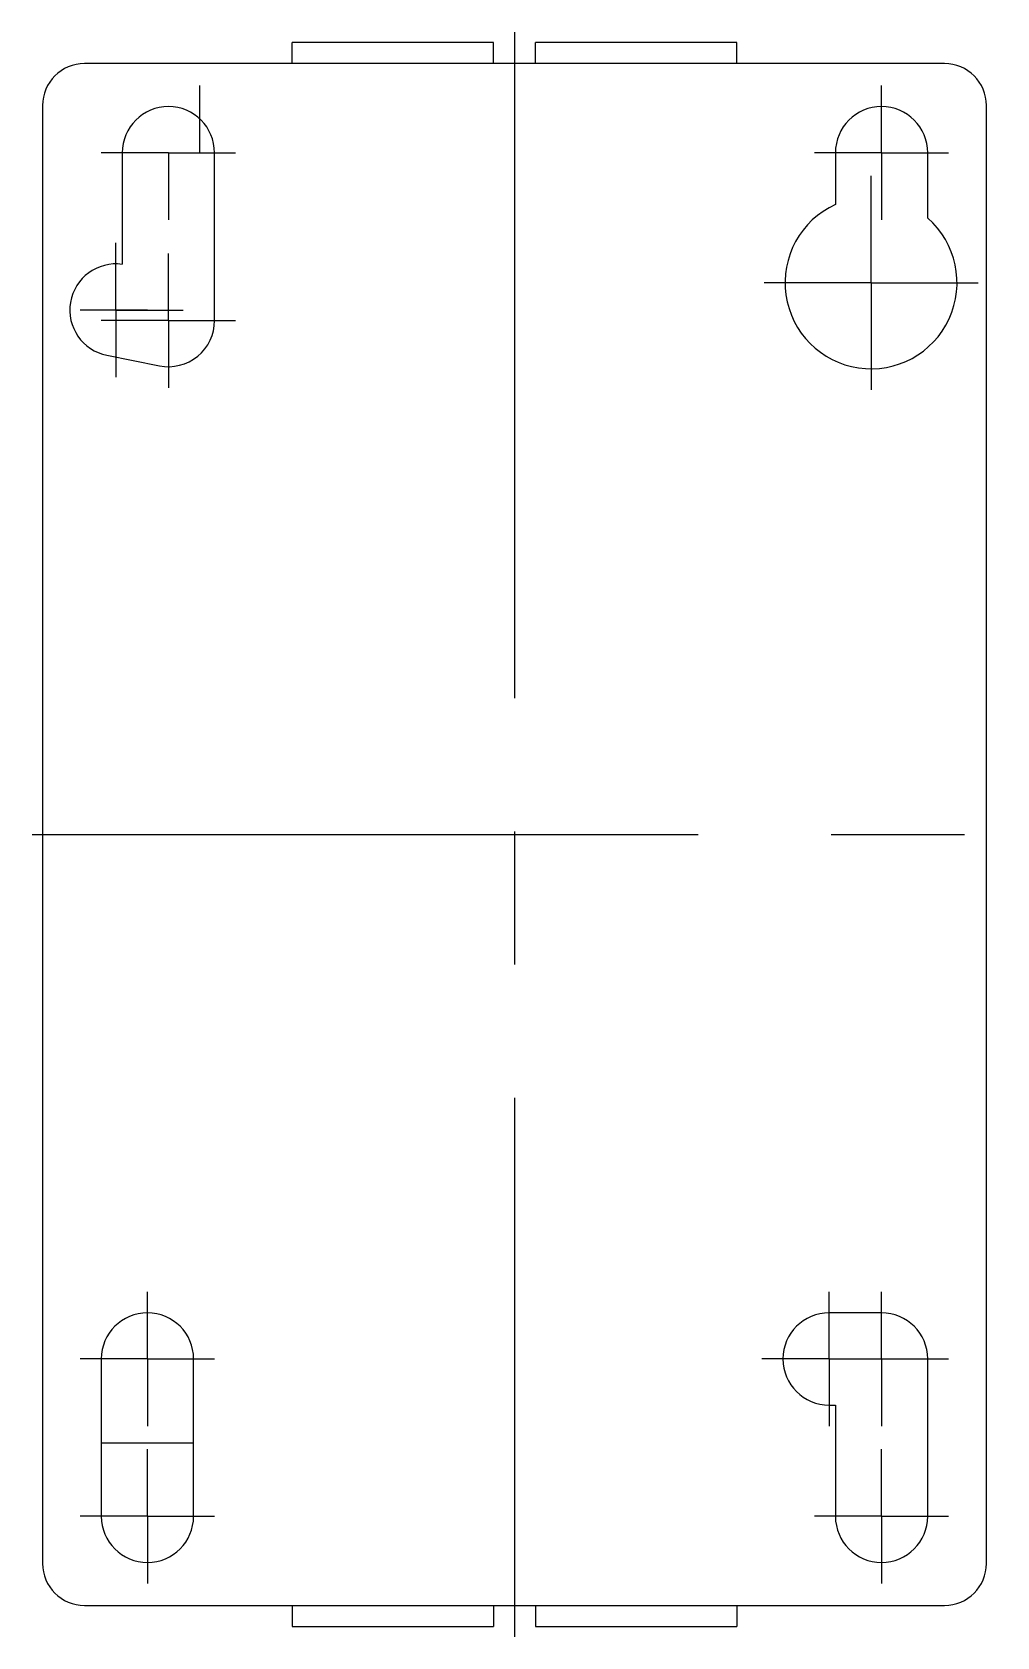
# Model space of a CAD drawing. Header units: millimetres. Extents: x -2525 to -2220, y -734 to -658.
# Drawn here: x -2266.3 to -2220.3, y -734.3 to -657.8 of the extents above; entities that cross this region are included whole.
import ezdxf

# ---------------------------------------------------------------- set-up
doc = ezdxf.new("R2010")
doc.units = ezdxf.units.MM
doc.linetypes.add('CENTER', pattern=[50.8, 31.75, -6.35, 6.35, -6.35])

msp = doc.modelspace()

# ---------------------------------------------------------------- linework, layer by layer
at = {"linetype": 'CENTER'}
for p, q in [((-2243.303, -657.776), (-2243.303, -734.276)), ((-2258.303, -663.526), (-2258.303, -660.326)), ((-2225.803, -663.526), (-2225.803, -660.326)), ((-2259.803, -663.526), (-2263.003, -663.526)), ((-2259.803, -663.526), (-2259.803, -666.726)), ((-2259.803, -663.526), (-2256.603, -663.526)), ((-2225.803, -663.526), (-2229.003, -663.526)), ((-2225.803, -663.526), (-2225.803, -666.726)), ((-2225.803, -663.526), (-2222.603, -663.526)), ((-2226.303, -669.726), (-2226.303, -664.626)), ((-2262.303, -671.026), (-2262.303, -667.826)), ((-2259.803, -671.526), (-2259.803, -668.326)), ((-2226.303, -669.726), (-2231.403, -669.726)), ((-2226.303, -669.726), (-2226.303, -674.826)), ((-2226.303, -669.726), (-2221.203, -669.726)), ((-2260.803, -671.026), (-2264.003, -671.026)), ((-2259.803, -671.526), (-2263.003, -671.526)), ((-2262.303, -671.026), (-2262.303, -674.226)), ((-2262.303, -671.026), (-2259.103, -671.026)), ((-2259.803, -671.526), (-2259.803, -674.726)), ((-2259.803, -671.526), (-2256.603, -671.526)), ((-2266.303, -696.026), (-2220.303, -696.026)), ((-2260.803, -721.026), (-2260.803, -717.826)), ((-2228.303, -721.026), (-2228.303, -717.826)), ((-2225.803, -721.026), (-2225.803, -717.826)), ((-2260.803, -721.026), (-2264.003, -721.026)), ((-2260.803, -721.026), (-2257.603, -721.026)), ((-2260.803, -721.026), (-2260.803, -724.226)), ((-2229.003, -721.026), (-2231.503, -721.026)), ((-2228.303, -721.026), (-2229.003, -721.026)), ((-2228.303, -721.026), (-2225.103, -721.026)), ((-2228.303, -721.026), (-2228.303, -724.226)), ((-2225.803, -721.026), (-2225.803, -724.226)), ((-2225.103, -721.026), (-2222.603, -721.026)), ((-2260.803, -728.526), (-2260.803, -725.326)), ((-2225.803, -728.526), (-2225.803, -725.326)), ((-2260.803, -728.526), (-2264.003, -728.526)), ((-2260.803, -728.526), (-2257.603, -728.526)), ((-2260.803, -728.526), (-2260.803, -731.726)), ((-2225.803, -728.526), (-2229.003, -728.526)), ((-2225.803, -728.526), (-2222.603, -728.526)), ((-2225.803, -728.526), (-2225.803, -731.726))]:
    msp.add_line(p, q, dxfattribs=at)
at = {"linetype": 'Continuous'}
for p, q in [((-2253.903, -659.276), (-2253.903, -658.276)), ((-2244.303, -658.276), (-2253.903, -658.276)), ((-2244.303, -659.276), (-2244.303, -658.276)), ((-2242.303, -659.276), (-2242.303, -658.276)), ((-2232.703, -658.276), (-2242.303, -658.276)), ((-2232.703, -659.276), (-2232.703, -658.276)), ((-2222.803, -659.276), (-2263.803, -659.276)), ((-2265.803, -661.276), (-2265.803, -730.776)), ((-2220.803, -730.776), (-2220.803, -661.276)), ((-2262.003, -663.526), (-2262.003, -668.846)), ((-2257.603, -671.526), (-2257.603, -663.526)), ((-2228.003, -663.526), (-2228.003, -665.995)), ((-2223.603, -666.64), (-2223.603, -663.526)), ((-2262.734, -673.183), (-2260.234, -673.683)), ((-2225.803, -718.826), (-2228.303, -718.826)), ((-2263.003, -721.026), (-2263.003, -728.526)), ((-2258.603, -728.526), (-2258.603, -721.026)), ((-2223.603, -728.526), (-2223.603, -721.026)), ((-2228.303, -723.226), (-2228.003, -723.226)), ((-2228.003, -723.226), (-2228.003, -728.526)), ((-2263.003, -725.026), (-2258.603, -725.026)), ((-2263.803, -732.776), (-2222.803, -732.776)), ((-2253.903, -732.776), (-2253.903, -733.776)), ((-2244.303, -732.776), (-2244.303, -733.776)), ((-2242.303, -732.776), (-2242.303, -733.776)), ((-2232.703, -732.776), (-2232.703, -733.776)), ((-2253.903, -733.776), (-2244.303, -733.776)), ((-2242.303, -733.776), (-2232.703, -733.776))]:
    msp.add_line(p, q, dxfattribs=at)
for centre, radius, start, end in [((-2263.803, -661.276), 2, 90, 180), ((-2222.803, -661.276), 2, 0, 90), ((-2259.803, -663.526), 2.2, 0, 180), ((-2225.803, -663.526), 2.2, 0, 180), ((-2226.303, -669.726), 4.1, 114.49628, 48.81164), ((-2262.303, -671.026), 2.2, 82.16252, 258.69007), ((-2259.803, -671.526), 2.2, 258.69007, 0), ((-2260.803, -721.026), 2.2, 0, 180), ((-2228.303, -721.026), 2.2, 90, 270), ((-2225.803, -721.026), 2.2, 0, 90), ((-2260.803, -728.526), 2.2, 180, 0), ((-2225.803, -728.526), 2.2, 180, 0), ((-2263.803, -730.776), 2, 180, 270), ((-2222.803, -730.776), 2, 270, 0)]:
    msp.add_arc(centre, radius, start, end, dxfattribs=at)

doc.saveas('drawing.dxf')
